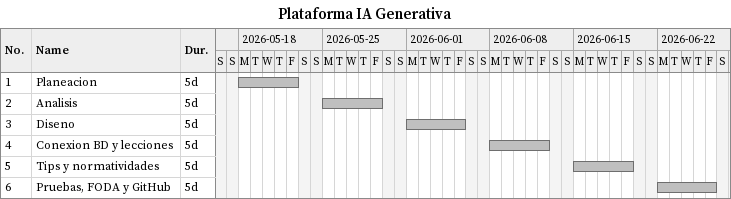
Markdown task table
Plataforma IA Generativa

| ID | Task | Duration | Start | Finish |
|---|---|---|---|---|
| 1 | Planeacion | 5d | 2026-05-18 | 2026-05-22 |
| 2 | Analisis | 5d | 2026-05-25 | 2026-05-29 |
| 3 | Diseno | 5d | 2026-06-01 | 2026-06-05 |
| 4 | Conexion BD y lecciones | 5d | 2026-06-08 | 2026-06-12 |
| 5 | Tips y normatividades | 5d | 2026-06-15 | 2026-06-19 |
| 6 | Pruebas, FODA y GitHub | 5d | 2026-06-22 | 2026-06-26 |
